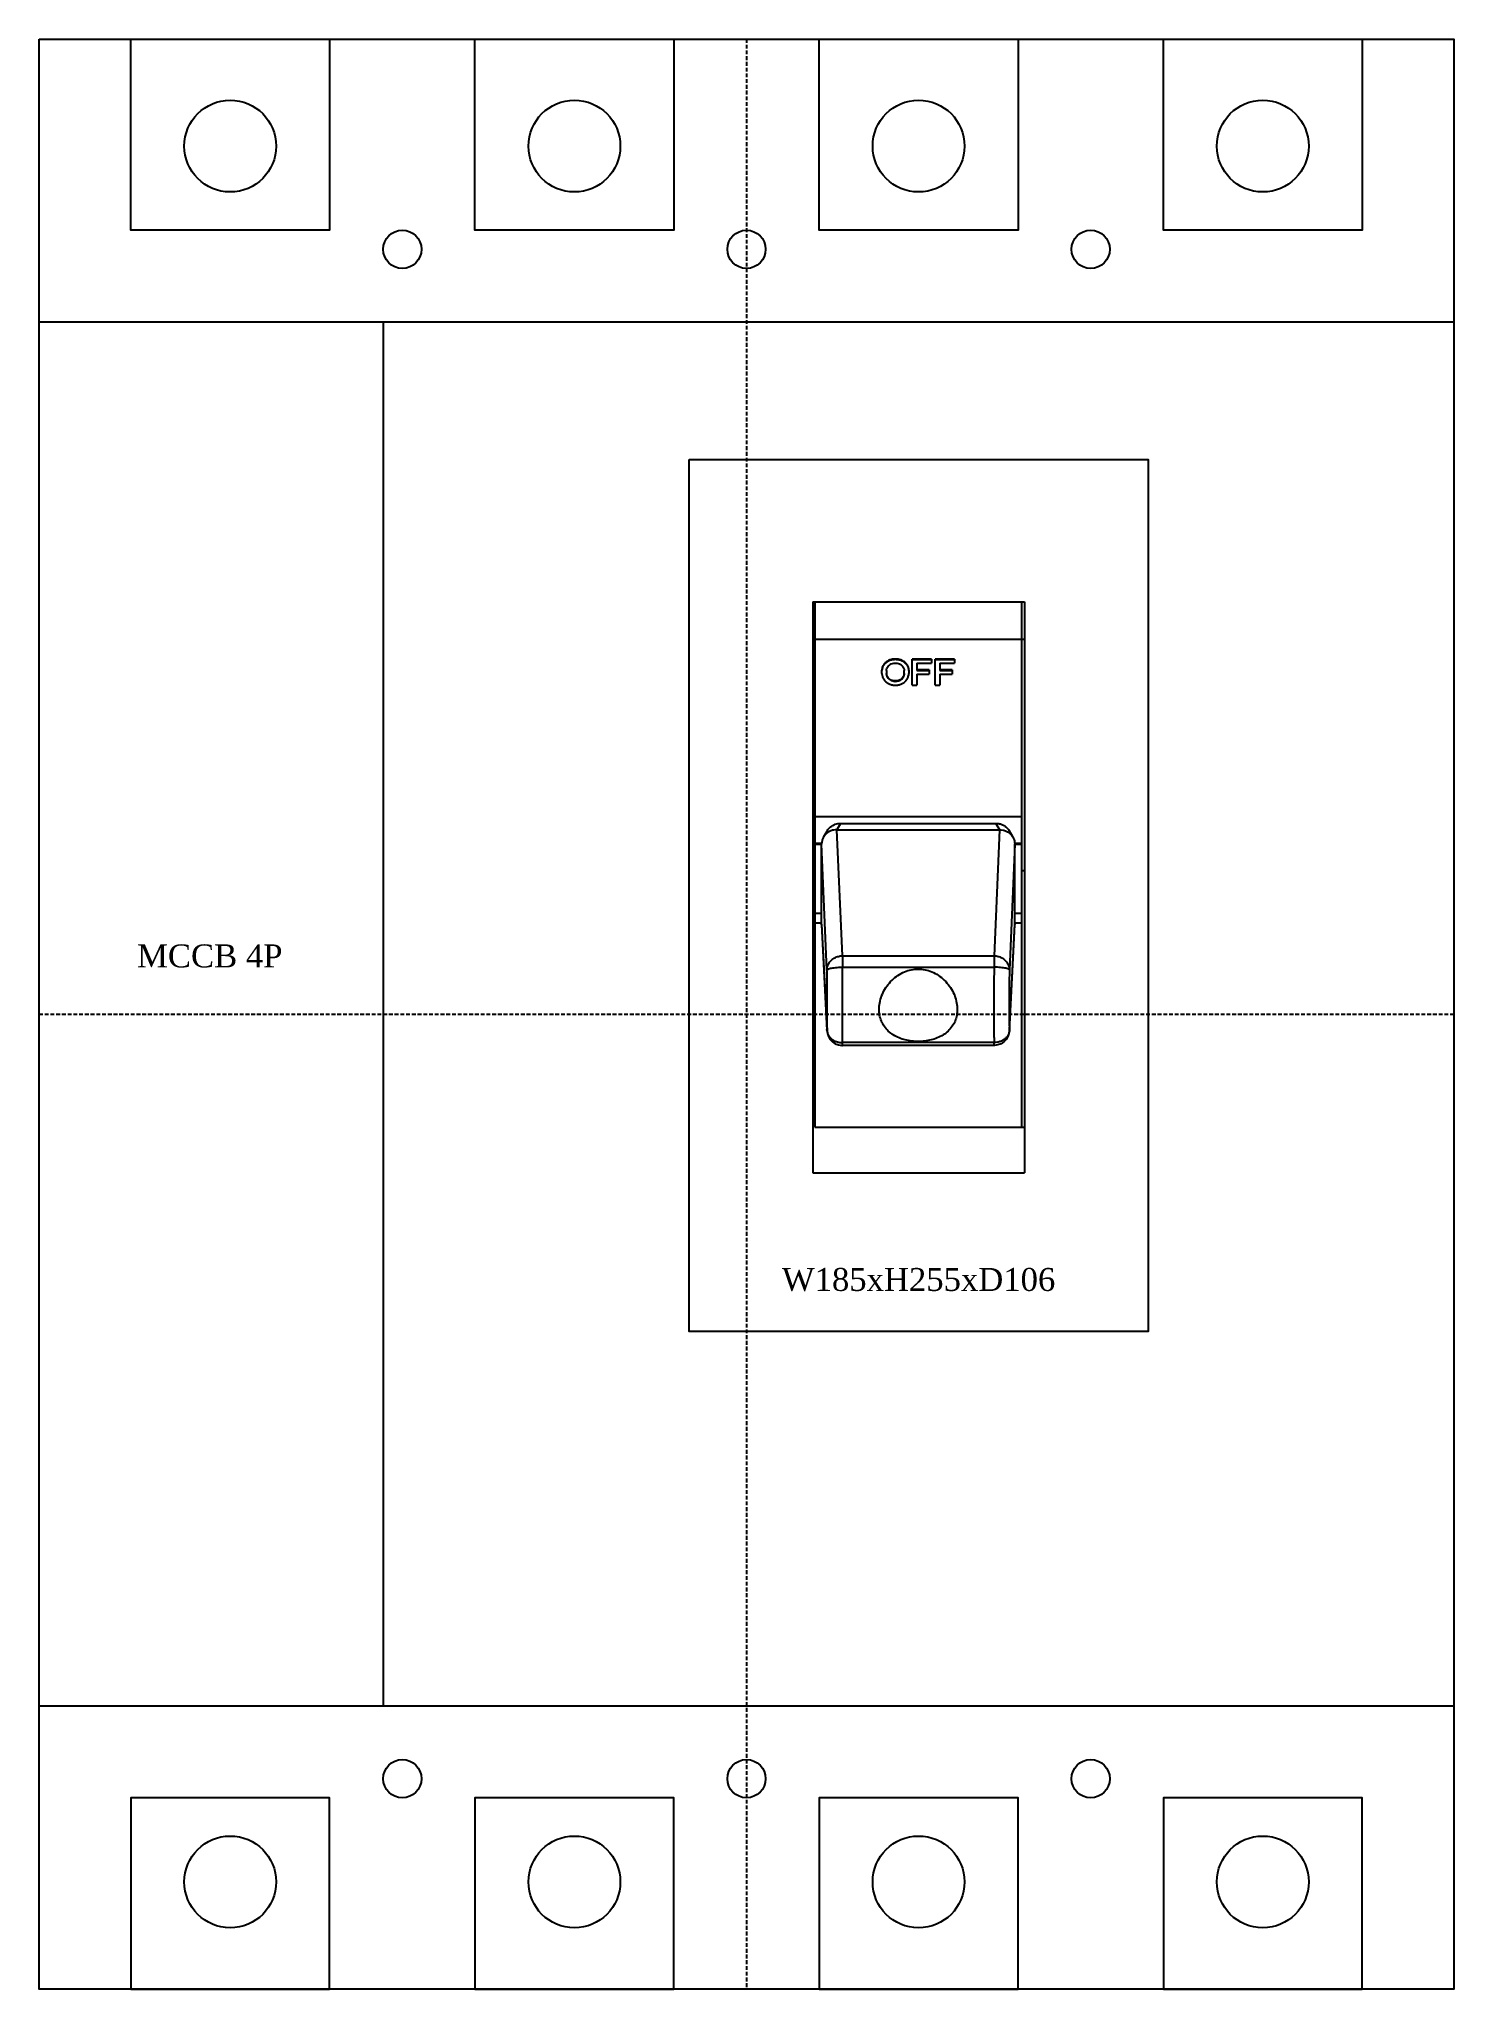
# Model space of a CAD drawing. Extents: x 0 to 185, y 0 to 255.
import ezdxf
from ezdxf.enums import TextEntityAlignment as Align

# ---------------------------------------------------------------- set-up
doc = ezdxf.new("R2010")
doc.units = 0
doc.linetypes.add('DASHED', pattern=[0.75, 0.5, -0.25])
doc.layers.add('--4N-THT. MCB-MCCB-ACB', color=124, linetype='CONTINUOUS')
doc.layers.add('--8N-THT. FIXING HOLE', color=4, linetype='CONTINUOUS')
doc.styles.add('VNI-TNR-DIM', font='times.ttf')

# ---------------------------------------------------------------- blocks, each defined once
blk = doc.blocks.new('06 - N - SC MCCB EZC400~630 4 PHASE')
at = {"layer": '--4N-THT. MCB-MCCB-ACB', "color": 6, "linetype": 'DASHED'}
for p, q in [((0, 127.5), (0, -127.5)), ((-92.5, 0), (92.5, 0))]:
    blk.add_line(p, q, dxfattribs=at)
at = {"layer": '--4N-THT. MCB-MCCB-ACB'}
for p, q in [((-47.45, -90.5), (-47.45, 90.5)), ((8.67, 53.9), (8.67, -20.75)), ((8.67, 53.9), (36.33, 53.9)), ((8.92, 53.9), (8.92, 22.23)), ((35.98, 22.23), (35.98, 53.9)), ((36.33, 53.9), (36.33, -20.75)), ((8.67, 49.03), (36.33, 49.03)), ((8.92, 49.03), (8.92, 41.33)), ((35.98, 41.33), (35.98, 49.03)), ((19.41, 46.41), (19.41, 46.38)), ((19.51, 46.41), (19.41, 46.41)), ((19.41, 46.38), (19.51, 46.38)), ((19.51, 46.38), (19.51, 46.41)), ((21.67, 43), (21.67, 46.41)), ((24.17, 46.41), (21.67, 46.41)), ((21.67, 46.37), (24.17, 46.37)), ((24.17, 46.41), (24.17, 45.88)), ((24.67, 43), (24.67, 46.41)), ((27.18, 46.41), (24.67, 46.41)), ((24.67, 46.37), (27.18, 46.37)), ((27.18, 46.41), (27.18, 45.88)), ((17.71, 44.54), (17.71, 44.9)), ((18.31, 44.9), (18.31, 44.54)), ((19.41, 45.88), (19.51, 45.88)), ((19.41, 43.55), (19.41, 43.5)), ((19.51, 43.55), (19.41, 43.55)), ((19.51, 43.5), (19.41, 43.5)), ((19.51, 43.5), (19.51, 43.55)), ((20.61, 44.54), (20.61, 44.9)), ((21.22, 44.9), (21.22, 44.54)), ((22.27, 45.88), (22.27, 44.94)), ((22.27, 45.88), (24.17, 45.88)), ((23.87, 44.99), (22.27, 44.99)), ((22.27, 44.94), (23.87, 44.94)), ((22.27, 44.45), (22.27, 43)), ((22.27, 44.45), (23.87, 44.45)), ((23.87, 44.99), (23.87, 44.45)), ((25.27, 45.88), (25.27, 44.94)), ((25.27, 45.88), (27.18, 45.88)), ((26.88, 44.99), (25.27, 44.99)), ((25.27, 44.94), (26.88, 44.94)), ((25.27, 44.45), (25.27, 43)), ((25.27, 44.45), (26.88, 44.45)), ((26.88, 44.99), (26.88, 44.45)), ((19.41, 43), (19.51, 43)), ((21.67, 43), (22.27, 43)), ((24.67, 43), (25.27, 43)), ((35.98, 25.77), (8.92, 25.77)), ((10.57, 23.98), (10.07, 23.15)), ((12.3, 24.93), (11.8, 24.09)), ((12.53, 7.6), (11.82, 24.09)), ((11.82, 24.09), (33.07, 24.09)), ((12.3, 24.93), (32.59, 24.93)), ((33.07, 24.09), (32.37, 7.6)), ((33.1, 24.09), (32.59, 24.93)), ((34.82, 23.15), (34.33, 23.99)), ((9.82, 22.29), (8.92, 22.29)), ((8.92, 22.22), (8.92, -14.82)), ((8.92, 22.22), (9.82, 22.22)), ((10.52, 5.76), (9.82, 22.23)), ((9.82, 11.73), (9.82, 22.23)), ((35.07, 22.23), (34.37, 5.76)), ((35.98, 22.29), (35.07, 22.29)), ((35.07, 11.73), (35.07, 22.23)), ((35.07, 22.22), (35.98, 22.22)), ((35.98, -14.82), (35.98, 22.22)), ((8.92, 18.77), (8.67, 18.77)), ((35.98, 18.77), (36.33, 18.77)), ((9.82, 13.13), (8.92, 13.13)), ((35.98, 13.13), (35.07, 13.13)), ((9.82, 11.88), (8.92, 11.88)), ((9.82, 11.73), (10.52, -2.12)), ((9.82, 11.65), (9.82, 11.72)), ((9.82, 11.65), (10.53, -2.21)), ((34.37, -2.12), (35.07, 11.73)), ((34.37, -2.21), (35.07, 11.65)), ((35.98, 11.88), (35.07, 11.88)), ((35.07, 11.72), (35.07, 11.65)), ((12.53, 7.6), (12.53, 6.12)), ((12.53, 7.6), (32.37, 7.6)), ((12.53, 6.12), (32.37, 6.12)), ((32.37, 7.6), (32.37, 6.12)), ((10.53, -2.21), (10.52, -2.12)), ((10.53, -2.21), (10.53, -2.21)), ((34.37, -2.12), (34.37, -2.21)), ((32.37, -3.74), (12.53, -3.74)), ((12.53, -4.12), (12.53, -3.74)), ((32.37, -4.12), (12.53, -4.12)), ((32.37, -4.12), (32.37, -3.74)), ((8.92, -14.82), (36.33, -14.82)), ((8.67, -20.75), (36.33, -20.75))]:
    blk.add_line(p, q, dxfattribs=at)
for points in [[(-80.5, 127.5), (-54.5, 127.5), (-54.5, 102.5), (-80.5, 102.5)], [(-35.5, 127.5), (-9.5, 127.5), (-9.5, 102.5), (-35.5, 102.5)], [(9.5, 127.5), (35.5, 127.5), (35.5, 102.5), (9.5, 102.5)], [(54.5, 127.5), (80.5, 127.5), (80.5, 102.5), (54.5, 102.5)], [(-92.5, 127.5), (92.5, 127.5), (92.5, -127.5), (-92.5, -127.5)], [(-80.5, -127.5), (-54.5, -127.5), (-54.5, -102.5), (-80.5, -102.5)], [(-35.5, -127.5), (-9.5, -127.5), (-9.5, -102.5), (-35.5, -102.5)], [(9.5, -127.5), (35.5, -127.5), (35.5, -102.5), (9.5, -102.5)], [(54.5, -127.5), (80.5, -127.5), (80.5, -102.5), (54.5, -102.5)]]:
    blk.add_lwpolyline(points, close=True, dxfattribs=at)
at = {"layer": '--4N-THT. MCB-MCCB-ACB', "color": 1}
blk.add_lwpolyline([(-92.5, 90.5), (92.5, 90.5), (92.5, -90.5), (-92.5, -90.5)], close=True, dxfattribs=at)
at = {"layer": '--4N-THT. MCB-MCCB-ACB', "color": 2}
blk.add_lwpolyline([(-7.5, 72.5), (52.5, 72.5), (52.5, -41.5), (-7.5, -41.5)], close=True, dxfattribs=at)
at = {"layer": '--4N-THT. MCB-MCCB-ACB'}
for points in [[(10.53, -2.21), (10.58, -2.56), (10.71, -2.96), (10.93, -3.32), (11.23, -3.64), (11.59, -3.89), (12.01, -4.05), (12.47, -4.11), (12.53, -4.12)], [(34.37, -2.21), (34.32, -2.56), (34.18, -2.96), (33.96, -3.32), (33.66, -3.64), (33.3, -3.89), (32.88, -4.05), (32.43, -4.11), (32.37, -4.12)]]:
    blk.add_lwpolyline(points, dxfattribs=at)
for centre in [(-67.5, 113.5), (-22.5, 113.5), (22.5, 113.5), (67.5, 113.5), (-67.5, -113.5), (-22.5, -113.5), (22.5, -113.5), (67.5, -113.5)]:
    blk.add_circle(centre, 6, dxfattribs=at)
for points, knots in [([(19.41, 46.41), (19.26, 46.41), (18.97, 46.38), (18.55, 46.23), (18.2, 45.99), (17.92, 45.67), (17.75, 45.3), (17.71, 45.03), (17.71, 44.9)], [0, 0, 0, 0, 0.446716, 0.883375, 1.307121, 1.718134, 2.12046, 2.520937, 2.520937, 2.520937, 2.520937]), ([(17.71, 44.9), (17.71, 45.02), (17.75, 45.27), (17.92, 45.63), (18.2, 45.95), (18.55, 46.19), (18.97, 46.34), (19.26, 46.38), (19.41, 46.38)], [0, 0, 0, 0, 0.350124, 0.755393, 1.1706, 1.597752, 2.035765, 2.480976, 2.480976, 2.480976, 2.480976]), ([(21.22, 44.9), (21.22, 45.03), (21.18, 45.3), (21, 45.67), (20.73, 45.99), (20.37, 46.23), (19.96, 46.38), (19.66, 46.41), (19.51, 46.41)], [0, 0, 0, 0, 0.400121, 0.802337, 1.213477, 1.63707, 2.073856, 2.520967, 2.520967, 2.520967, 2.520967]), ([(19.51, 46.38), (19.66, 46.38), (19.96, 46.34), (20.37, 46.19), (20.73, 45.95), (21, 45.63), (21.17, 45.27), (21.21, 45.02), (21.21, 44.9)], [0, 0, 0, 0, 0.445178, 0.883173, 1.310319, 1.725533, 2.130822, 2.480975, 2.480975, 2.480975, 2.480975]), ([(17.71, 44.49), (17.71, 44.37), (17.76, 44.12), (17.92, 43.76), (18.2, 43.44), (18.55, 43.19), (18.97, 43.04), (19.26, 43), (19.41, 43)], [0, 0, 0, 0, 0.353037, 0.760539, 1.177169, 1.604709, 2.04326, 2.490601, 2.490601, 2.490601, 2.490601]), ([(18.31, 44.9), (18.31, 45), (18.35, 45.22), (18.51, 45.49), (18.76, 45.71), (19.07, 45.85), (19.3, 45.88), (19.41, 45.88)], [0, 0, 0, 0, 0.31061, 0.624692, 0.948565, 1.284566, 1.630912, 1.630912, 1.630912, 1.630912]), ([(19.41, 43.55), (19.3, 43.55), (19.07, 43.58), (18.76, 43.72), (18.51, 43.94), (18.36, 44.21), (18.32, 44.4), (18.31, 44.49)], [0, 0, 0, 0, 0.346235, 0.683435, 1.009925, 1.327095, 1.590452, 1.590452, 1.590452, 1.590452]), ([(18.31, 44.49), (18.31, 44.39), (18.35, 44.18), (18.51, 43.9), (18.76, 43.68), (19.07, 43.54), (19.3, 43.5), (19.41, 43.5)], [0, 0, 0, 0, 0.310853, 0.627021, 0.953378, 1.290576, 1.635706, 1.635706, 1.635706, 1.635706]), ([(19.51, 45.88), (19.63, 45.88), (19.86, 45.85), (20.17, 45.71), (20.41, 45.49), (20.58, 45.22), (20.61, 45.01), (20.61, 44.9)], [0, 0, 0, 0, 0.346068, 0.682001, 1.005866, 1.319942, 1.630907, 1.630907, 1.630907, 1.630907]), ([(19.51, 43), (19.66, 43), (19.96, 43.04), (20.37, 43.19), (20.73, 43.44), (21, 43.76), (21.17, 44.14), (21.22, 44.41), (21.22, 44.54)], [0, 0, 0, 0, 0.446919, 0.88534, 1.313069, 1.72953, 2.137161, 2.540788, 2.540788, 2.540788, 2.540788]), ([(20.61, 44.54), (20.61, 44.44), (20.58, 44.23), (20.41, 43.95), (20.17, 43.72), (19.86, 43.58), (19.63, 43.55), (19.51, 43.55)], [0, 0, 0, 0, 0.312719, 0.629888, 0.956386, 1.293657, 1.640197, 1.640197, 1.640197, 1.640197]), ([(19.51, 43.5), (19.63, 43.5), (19.86, 43.54), (20.17, 43.68), (20.41, 43.9), (20.58, 44.18), (20.61, 44.39), (20.61, 44.49)], [0, 0, 0, 0, 0.345172, 0.68239, 1.008745, 1.324892, 1.635709, 1.635709, 1.635709, 1.635709]), ([(10.07, 23.15), (10.05, 23.12), (9.97, 22.96), (9.86, 22.66), (9.82, 22.38), (9.82, 22.24)], [0, 0, 0, 0, 0.1062074, 0.5282006, 0.9489796, 0.9489796, 0.9489796, 0.9489796]), ([(11.8, 24.09), (11.65, 24.09), (11.36, 24.06), (10.94, 23.93), (10.56, 23.71), (10.27, 23.44), (10.13, 23.24), (10.07, 23.15)], [0, 0, 0, 0, 0.441334, 0.879796, 1.309582, 1.738218, 2.053341, 2.053341, 2.053341, 2.053341]), ([(10.57, 23.98), (10.62, 24.08), (10.75, 24.26), (11, 24.49), (11.28, 24.68), (11.61, 24.83), (11.95, 24.91), (12.19, 24.93), (12.3, 24.93)], [0, 0, 0, 0, 0.330157, 0.661096, 1.004933, 1.360456, 1.721229, 2.061132, 2.061132, 2.061132, 2.061132]), ([(11.8, 24.09), (11.8, 24.09), (11.81, 24.09), (11.81, 24.09), (11.82, 24.09), (11.82, 24.09)], [0, 0, 0, 0, 0.0085087, 0.01700144, 0.02548278, 0.02548278, 0.02548278, 0.02548278]), ([(32.59, 24.93), (32.73, 24.93), (33, 24.91), (33.4, 24.79), (33.76, 24.6), (34.06, 24.35), (34.24, 24.13), (34.32, 24), (34.33, 23.99)], [0, 0, 0, 0, 0.406728, 0.818542, 1.223363, 1.613758, 2.003175, 2.059842, 2.059842, 2.059842, 2.059842]), ([(33.1, 24.09), (33.09, 24.09), (33.09, 24.09), (33.08, 24.09), (33.07, 24.09), (33.07, 24.09)], [0, 0, 0, 0, 0.0085087, 0.01700144, 0.02548278, 0.02548278, 0.02548278, 0.02548278]), ([(33.1, 24.09), (33.24, 24.09), (33.54, 24.06), (33.96, 23.93), (34.33, 23.71), (34.62, 23.44), (34.77, 23.24), (34.82, 23.15)], [0, 0, 0, 0, 0.441334, 0.879797, 1.309582, 1.738218, 2.053357, 2.053357, 2.053357, 2.053357]), ([(34.82, 23.15), (34.84, 23.12), (34.93, 22.96), (35.04, 22.66), (35.07, 22.38), (35.07, 22.24)], [0, 0, 0, 0, 0.1061919, 0.5281852, 0.9489643, 0.9489643, 0.9489643, 0.9489643]), ([(9.82, 22.24), (9.82, 22.24), (9.82, 22.23), (9.82, 22.23), (9.82, 22.23)], [0, 0, 0, 0, 0.00949797, 0.01418543, 0.01418543, 0.01418543, 0.01418543]), ([(35.07, 22.24), (35.07, 22.24), (35.07, 22.23), (35.07, 22.23), (35.07, 22.23)], [0, 0, 0, 0, 0.00949797, 0.01418543, 0.01418543, 0.01418543, 0.01418543]), ([(9.82, 11.72), (9.82, 11.72), (9.82, 11.73), (9.82, 11.73), (9.82, 11.73)], [0, 0, 0, 0, 0.00923896, 0.01389412, 0.01389412, 0.01389412, 0.01389412]), ([(35.07, 11.72), (35.07, 11.72), (35.07, 11.73), (35.07, 11.73), (35.07, 11.73)], [0, 0, 0, 0, 0.00923896, 0.01389412, 0.01389412, 0.01389412, 0.01389412]), ([(10.52, 5.76), (10.52, 5.92), (10.57, 6.24), (10.78, 6.69), (11.1, 7.07), (11.52, 7.37), (12.01, 7.56), (12.35, 7.6), (12.53, 7.6)], [0, 0, 0, 0, 0.47882, 0.964571, 1.46116, 1.969449, 2.487212, 3.009858, 3.009858, 3.009858, 3.009858]), ([(10.52, 5.76), (10.53, 5.79), (10.6, 5.86), (10.76, 5.92), (11, 5.99), (11.31, 6.04), (11.68, 6.08), (12.09, 6.11), (12.38, 6.12), (12.53, 6.12)], [0, 0, 0, 0, 0.095001, 0.263722, 0.513102, 0.834992, 1.215415, 1.636543, 2.077988, 2.077988, 2.077988, 2.077988]), ([(10.52, -2.12), (10.53, -1.91), (10.53, -1.46), (10.54, -0.74), (10.54, 0.06), (10.55, 0.92), (10.55, 1.84), (10.54, 2.79), (10.54, 3.78), (10.53, 4.77), (10.53, 5.43), (10.52, 5.76)], [0, 0, 0, 0, 0.632654, 1.355699, 2.157933, 3.026941, 3.949387, 4.911106, 5.89736, 6.892973, 7.882449, 7.882449, 7.882449, 7.882449]), ([(12.53, -3.74), (12.53, -3.47), (12.54, -2.91), (12.54, -2.01), (12.55, -1.01), (12.55, 0.07), (12.55, 1.22), (12.55, 2.41), (12.54, 3.64), (12.54, 4.88), (12.53, 5.71), (12.53, 6.12)], [0, 0, 0, 0, 0.790699, 1.694418, 2.697197, 3.783571, 4.936804, 6.139106, 7.371952, 8.616323, 9.852989, 9.852989, 9.852989, 9.852989]), ([(17.34, 0.62), (17.34, 0.9), (17.39, 1.5), (17.65, 2.38), (18.07, 3.26), (18.66, 4.07), (19.38, 4.77), (20.2, 5.33), (21.08, 5.7), (21.99, 5.89), (22.9, 5.89), (23.81, 5.7), (24.69, 5.33), (25.51, 4.78), (26.23, 4.07), (26.82, 3.26), (27.24, 2.39), (27.5, 1.5), (27.56, 0.9), (27.56, 0.62)], [0, 0, 0, 0, 0.852075, 1.782464, 2.754293, 3.756692, 4.766918, 5.761358, 6.707886, 7.622183, 8.517394, 9.43161, 10.377971, 11.372279, 12.382834, 13.38503, 14.357155, 15.288635, 16.142712, 16.142712, 16.142712, 16.142712]), ([(32.37, 6.12), (32.36, 5.71), (32.36, 4.88), (32.35, 3.64), (32.35, 2.41), (32.34, 1.22), (32.34, 0.07), (32.35, -1.01), (32.35, -2.01), (32.36, -2.91), (32.36, -3.47), (32.37, -3.74)], [0, 0, 0, 0, 1.236665, 2.481037, 3.713883, 4.916185, 6.069417, 7.155792, 8.158571, 9.062289, 9.852989, 9.852989, 9.852989, 9.852989]), ([(32.37, 7.6), (32.54, 7.6), (32.89, 7.56), (33.37, 7.37), (33.79, 7.07), (34.12, 6.69), (34.32, 6.24), (34.37, 5.92), (34.37, 5.76)], [0, 0, 0, 0, 0.522646, 1.04041, 1.548699, 2.045288, 2.531039, 3.009859, 3.009859, 3.009859, 3.009859]), ([(34.37, 5.76), (34.37, 5.79), (34.29, 5.86), (34.14, 5.92), (33.9, 5.99), (33.59, 6.04), (33.21, 6.08), (32.8, 6.11), (32.51, 6.12), (32.37, 6.12)], [0, 0, 0, 0, 0.094976, 0.263631, 0.512888, 0.834639, 1.21488, 1.635977, 2.077994, 2.077994, 2.077994, 2.077994]), ([(34.37, 5.76), (34.37, 5.43), (34.36, 4.77), (34.35, 3.78), (34.35, 2.79), (34.35, 1.84), (34.35, 0.92), (34.35, 0.06), (34.35, -0.74), (34.36, -1.46), (34.37, -1.91), (34.37, -2.12)], [0, 0, 0, 0, 0.989476, 1.985089, 2.971343, 3.933062, 4.855508, 5.724516, 6.52675, 7.249795, 7.882449, 7.882449, 7.882449, 7.882449]), ([(27.56, 0.62), (27.56, 0.36), (27.51, -0.17), (27.29, -0.93), (26.9, -1.63), (26.37, -2.25), (25.71, -2.76), (24.95, -3.14), (24.14, -3.41), (23.3, -3.56), (22.45, -3.61), (21.6, -3.56), (20.76, -3.41), (19.94, -3.14), (19.19, -2.76), (18.52, -2.25), (17.99, -1.63), (17.61, -0.93), (17.38, -0.17), (17.34, 0.36), (17.34, 0.62)], [0, 0, 0, 0, 0.775855, 1.569047, 2.36181, 3.167686, 3.993877, 4.846435, 5.700905, 6.554978, 7.403196, 8.251378, 9.105453, 9.959864, 10.812551, 11.639126, 12.444704, 13.23779, 14.031849, 14.809577, 14.809577, 14.809577, 14.809577]), ([(10.53, -2.21), (10.54, -2.3), (10.58, -2.52), (10.72, -2.83), (10.97, -3.14), (11.29, -3.4), (11.67, -3.59), (12.09, -3.71), (12.38, -3.73), (12.53, -3.74)], [0, 0, 0, 0, 0.27844, 0.650204, 1.037943, 1.444235, 1.867952, 2.304898, 2.748761, 2.748761, 2.748761, 2.748761]), ([(34.37, -2.21), (34.36, -2.3), (34.32, -2.52), (34.17, -2.83), (33.93, -3.14), (33.61, -3.4), (33.23, -3.59), (32.81, -3.71), (32.51, -3.73), (32.37, -3.74)], [0, 0, 0, 0, 0.278427, 0.650192, 1.037932, 1.444223, 1.867941, 2.304887, 2.748751, 2.748751, 2.748751, 2.748751])]:
    blk.add_open_spline(points, degree=3, knots=knots, dxfattribs=at)
for points in [[(17.71, 44.54), (17.71, 44.53), (17.71, 44.51), (17.71, 44.49)], [(18.31, 44.49), (18.31, 44.51), (18.31, 44.53), (18.31, 44.54)], [(10.52, -2.12), (10.52, -2.15), (10.53, -2.18), (10.53, -2.21)], [(34.37, -2.12), (34.37, -2.15), (34.37, -2.18), (34.37, -2.21)]]:
    blk.add_open_spline(points, degree=3, dxfattribs=at)
at = {"layer": '--8N-THT. FIXING HOLE'}
for centre in [(-45, 100), (0, 100), (45, 100), (-45, -100), (0, -100), (45, -100)]:
    blk.add_circle(centre, 2.5, dxfattribs=at)
at = {"layer": '--4N-THT. MCB-MCCB-ACB', "color": 3, "style": 'VNI-TNR-DIM'}
blk.add_text('MCCB 4P', height=3, dxfattribs=at).set_placement((-79.68, 6.1))
at = {"layer": '--4N-THT. MCB-MCCB-ACB', "color": 3, "insert": (22.5, -34.75), "char_height": 3, "attachment_point": 5, "style": 'VNI-TNR-DIM'}
blk.add_mtext_dynamic_manual_height_columns('W185xH255xD106', width=16.0524, gutter_width=15, heights=[0], dxfattribs=at)
at = {"layer": '--4N-THT. MCB-MCCB-ACB', "color": 3, "style": 'VNI-TNR-DIM'}
for tag, p in [('320~600A', (-70.47, 2.49)), ('EZC400~630', (-70.47, -2.41)), ('36~50KA', (-70.47, -6.77))]:
    blk.add_attdef(tag, text='', height=3, dxfattribs=at).set_placement(p, align=Align.MIDDLE_CENTER)

msp = doc.modelspace()

# ---------------------------------------------------------------- block references
msp.add_blockref('06 - N - SC MCCB EZC400~630 4 PHASE', (92.5, 127.5))

doc.saveas('drawing.dxf')
